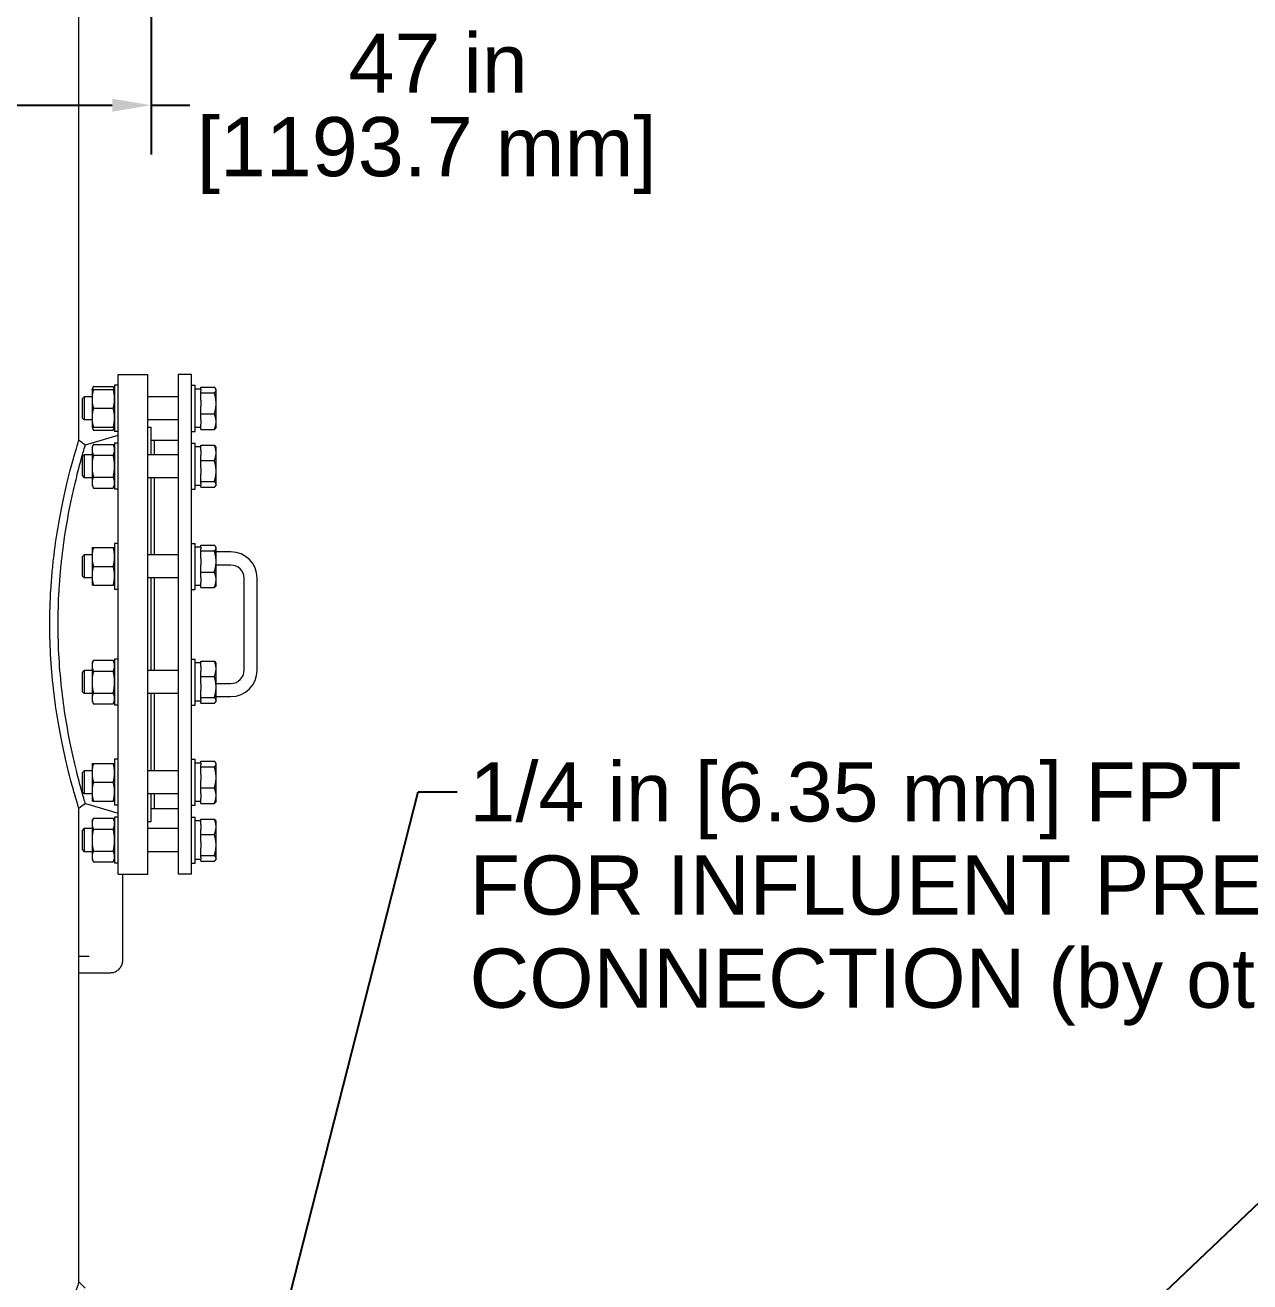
# Model space of a CAD drawing. Header units: inches. Extents: x 19 to 503, y 7 to 322.
# Drawn here: x 115.03 to 161.58, y 85.69 to 133.48 of the extents above; entities that cross this region are included whole.
import ezdxf

# ---------------------------------------------------------------- set-up
doc = ezdxf.new("R2010")
doc.units = ezdxf.units.IN
doc.header["$LTSCALE"] = 15
doc.header["$MEASUREMENT"] = 0
for name, color, linetype, lineweight in [('Dimension (ANSI)', 7, 'Continuous', 25), ('Symbol (ANSI)', 7, 'Continuous', 25), ('Visible (ANSI)', 7, 'Continuous', 50)]:
    doc.layers.add(name, color=color, linetype=linetype, lineweight=lineweight)
doc.styles.add('MEMCOR Medium', font='arial.ttf')
doc.dimstyles.new('Default (ANSI)', dxfattribs={"dimscale": 15, "dimtxt": 0.15, "dimasz": 0.098425, "dimexe": 0.125, "dimexo": 0.0625, "dimgap": 0.031496, "dimtad": 0, "dimtih": 1, "dimtoh": 1, "dimdec": 4, "dimrnd": 1e-08, "dimzin": 3, "dimdsep": 46, "dimlunit": 5, "dimtxsty": 'MEMCOR Medium', "dimcen": 0.09, "dimdle": 0.393701, "dimclrd": 256, "dimclre": 256, "dimclrt": 256, "dimadec": 0, "dimazin": 1, "dimtfac": 0.8, "dimtofl": 0, "dimtmove": 0, "dimatfit": 3, "dimfxl": 1, "dimfrac": 1, "dimtolj": 1, "dimtzin": 4, "dimlwd": -1, "dimlwe": -1, "dimarcsym": 0})
doc.dimstyles.new('Default (ANSI)$7', dxfattribs={"dimscale": 15, "dimtxt": 0.15, "dimasz": 0.098425, "dimexe": 0.125, "dimexo": 0.0625, "dimgap": 0.031496, "dimtad": 0, "dimtih": 1, "dimtoh": 1, "dimdec": 4, "dimrnd": 1e-08, "dimzin": 3, "dimdsep": 46, "dimlunit": 5, "dimtxsty": 'MEMCOR Medium', "dimcen": 0.09, "dimdle": 0.393701, "dimclrd": 256, "dimclre": 256, "dimclrt": 256, "dimadec": 0, "dimazin": 1, "dimtfac": 0.8, "dimtofl": 0, "dimtmove": 0, "dimatfit": 3, "dimfxl": 1, "dimfrac": 1, "dimtolj": 1, "dimtzin": 4, "dimlwd": -1, "dimlwe": -1, "dimarcsym": 0})

# ---------------------------------------------------------------- blocks, each defined once
blk = doc.blocks.new('*D20')
at = {"layer": 'Defpoints', "color": 0, "transparency": 16777216}
for p in [(72.82, 140.83), (119.816, 140.83), (119.816, 130.437)]:
    blk.add_point(p, dxfattribs=at)
at = {"layer": 'Dimension (ANSI)', "transparency": 16777216}
for p, q in [((72.82, 139.893), (72.82, 128.562)), ((119.816, 139.893), (119.816, 128.562)), ((74.297, 130.437), (118.339, 130.437)), ((119.816, 130.437), (121.292, 130.437))]:
    blk.add_line(p, q, dxfattribs=at)
for points in [[(74.297, 130.683), (74.297, 130.191), (72.82, 130.437)], [(118.339, 130.683), (118.339, 130.191), (119.816, 130.437)]]:
    blk.add_solid(points, dxfattribs=at)
at = {"layer": 'Dimension (ANSI)', "transparency": 16777216, "char_height": 2.25, "attachment_point": 5, "style": 'MEMCOR Medium'}
for s, insert in [('\\A1; 47 in', (130.291, 132.035)), ('\\A1;[1193.7 mm]', (130.291, 128.522))]:
    blk.add_mtext(s, dxfattribs=dict(at, insert=insert))

msp = doc.modelspace()

# ---------------------------------------------------------------- linework, layer by layer
at = {"layer": 'Visible (ANSI)', "linetype": 'Continuous', "lineweight": 18}
for p, q in [((117.06851, 117.703311), (117.06851, 134.454162)), ((118.568048, 101.200384), (118.568048, 120.200384)), ((118.568048, 120.200384), (119.693048, 120.200384)), ((119.693048, 101.200384), (119.693048, 120.200384)), ((120.848048, 120.200384), (120.848048, 101.200384)), ((121.348048, 120.200384), (120.848048, 120.200384)), ((121.348048, 101.200384), (121.348048, 120.200384)), ((117.568423, 119.629754), (117.62029, 119.740983)), ((117.568423, 119.629754), (117.568423, 119.270254)), ((117.62029, 119.740983), (118.375556, 119.740983)), ((117.62029, 119.629754), (118.375556, 119.629754)), ((118.427423, 119.629754), (118.375556, 119.740983)), ((118.427423, 119.785754), (118.427423, 118.035754)), ((118.568048, 119.785754), (118.427423, 119.785754)), ((121.348048, 119.785754), (121.488673, 119.785754)), ((121.488673, 118.035754), (121.488673, 119.785754)), ((121.707673, 119.640254), (121.488673, 119.640254)), ((121.707673, 119.637257), (121.707673, 119.712579)), ((121.707673, 119.712579), (122.221602, 119.712579)), ((121.707673, 119.637257), (121.707673, 119.572485)), ((121.707673, 119.497163), (121.707673, 119.572485)), ((121.707673, 119.216798), (121.707673, 119.497163)), ((121.707673, 119.497163), (122.221602, 119.497163)), ((122.285798, 119.629504), (122.271072, 119.655011)), ((122.285798, 119.604871), (122.285798, 119.629504)), ((122.285798, 119.09625), (122.285798, 119.604871)), ((117.207673, 119.282104), (117.273827, 119.348254)), ((117.207673, 118.539404), (117.207673, 119.282104)), ((117.273827, 119.348254), (117.273827, 118.473254)), ((117.568423, 119.348254), (117.273827, 119.348254)), ((117.568423, 119.270254), (117.568423, 118.551254)), ((120.848048, 119.348254), (119.693048, 119.348254)), ((121.707673, 119.216798), (121.707673, 118.975703)), ((122.285798, 118.402133), (122.285798, 119.09625)), ((117.207673, 118.539404), (117.273827, 118.473254)), ((117.568423, 118.551254), (117.568423, 118.191754)), ((117.62029, 118.910754), (118.375556, 118.910754)), ((121.707673, 118.695338), (121.707673, 118.975703)), ((121.707673, 118.490295), (121.707673, 118.695338)), ((121.707673, 118.695338), (122.221602, 118.695338)), ((117.568423, 118.473254), (117.273827, 118.473254)), ((117.568423, 118.191754), (117.62029, 118.080524)), ((117.62029, 118.191754), (118.375556, 118.191754)), ((117.62029, 118.080524), (118.375556, 118.080524)), ((118.427423, 118.191754), (118.375556, 118.080524)), ((118.568048, 118.035754), (118.427423, 118.035754)), ((120.848048, 118.473254), (119.693048, 118.473254)), ((119.693048, 118.200384), (119.818048, 118.200384)), ((119.818048, 117.148292), (119.818048, 118.200384)), ((121.348048, 118.035754), (121.488673, 118.035754)), ((121.707673, 118.181254), (121.488673, 118.181254)), ((121.707673, 118.490295), (121.707673, 118.313972)), ((121.707673, 118.108929), (121.707673, 118.313972)), ((121.707673, 118.108929), (122.221602, 118.108929)), ((122.285798, 118.192004), (122.271072, 118.166497)), ((122.285798, 118.192004), (122.285798, 118.402133)), ((117.31522, 117.519091), (118.568048, 117.890384)), ((118.427423, 117.585792), (118.427423, 115.835792)), ((118.568048, 117.585792), (118.427423, 117.585792)), ((119.818048, 117.700384), (119.948048, 117.700384)), ((119.948048, 117.148292), (119.948048, 117.700384)), ((119.948048, 117.148292), (119.948048, 117.700384)), ((119.948048, 117.700384), (120.848048, 117.700384)), ((121.348048, 117.585792), (121.488673, 117.585792)), ((121.488673, 115.835792), (121.488673, 117.585792)), ((117.207673, 117.082142), (117.273827, 117.148292)), ((117.207673, 116.339442), (117.207673, 117.082142)), ((117.273827, 117.148292), (117.273827, 116.273292)), ((117.568423, 117.148292), (117.273827, 117.148292)), ((117.568423, 117.429792), (117.62029, 117.541021)), ((117.568423, 117.429792), (117.568423, 117.333464)), ((117.568423, 117.333464), (117.568423, 116.710792)), ((117.62029, 117.541021), (118.375556, 117.541021)), ((117.62029, 117.125907), (118.375556, 117.125907)), ((118.427423, 117.429792), (118.375556, 117.541021)), ((120.848048, 117.148292), (119.693048, 117.148292)), ((121.707673, 117.440292), (121.488673, 117.440292)), ((121.707673, 117.306933), (121.707673, 117.512289)), ((121.707673, 117.512289), (122.221602, 117.512289)), ((121.707673, 117.306933), (121.707673, 117.130341)), ((121.707673, 116.924985), (121.707673, 117.130341)), ((122.285798, 117.429542), (122.271247, 117.454745)), ((122.285798, 117.218637), (122.285798, 117.429542)), ((122.285798, 116.524236), (122.285798, 117.218637)), ((117.568423, 116.710792), (117.568423, 116.08812)), ((121.707673, 116.644734), (121.707673, 116.924985)), ((121.707673, 116.924985), (122.221602, 116.924985)), ((121.707673, 116.644734), (121.707673, 116.403738)), ((117.207673, 116.339442), (117.273827, 116.273292)), ((117.568423, 116.273292), (117.273827, 116.273292)), ((117.62029, 116.295677), (118.375556, 116.295677)), ((120.848048, 116.273292), (119.693048, 116.273292)), ((119.818048, 113.337846), (119.818048, 116.273292)), ((119.948048, 113.337846), (119.948048, 116.273292)), ((119.948048, 113.337846), (119.948048, 116.273292)), ((121.707673, 116.123487), (121.707673, 116.403738)), ((121.707673, 116.048593), (121.707673, 116.123487)), ((121.707673, 116.123487), (122.221602, 116.123487)), ((122.285798, 116.016391), (122.285798, 116.524236)), ((117.568423, 116.08812), (117.568423, 115.991792)), ((117.568423, 115.991792), (117.62029, 115.880562)), ((117.62029, 115.880562), (118.375556, 115.880562)), ((118.427423, 115.991792), (118.375556, 115.880562)), ((118.568048, 115.835792), (118.427423, 115.835792)), ((121.348048, 115.835792), (121.488673, 115.835792)), ((121.707673, 115.981292), (121.488673, 115.981292)), ((121.707673, 116.048593), (121.707673, 115.984189)), ((121.707673, 115.909294), (121.707673, 115.984189)), ((121.707673, 115.909294), (122.221602, 115.909294)), ((122.285798, 115.992042), (122.271247, 115.966839)), ((122.285798, 115.992042), (122.285798, 116.016391)), ((118.427423, 113.775346), (118.427423, 112.025346)), ((118.568048, 113.775346), (118.427423, 113.775346)), ((121.348048, 113.775346), (121.488673, 113.775346)), ((121.488673, 112.025346), (121.488673, 113.775346)), ((117.207673, 113.271696), (117.273827, 113.337846)), ((117.207673, 112.528996), (117.207673, 113.271696)), ((117.273827, 113.337846), (117.273827, 112.462846)), ((117.568423, 113.337846), (117.273827, 113.337846)), ((117.568423, 113.619346), (117.568423, 113.259846)), ((117.568423, 113.259846), (117.568423, 112.540846)), ((117.62029, 113.619346), (118.375556, 113.619346)), ((120.848048, 113.337846), (119.693048, 113.337846)), ((121.707673, 113.629846), (121.488673, 113.629846)), ((121.707673, 113.626849), (121.707673, 113.702171)), ((121.707673, 113.702171), (122.221602, 113.702171)), ((121.707673, 113.626849), (121.707673, 113.562077)), ((121.707673, 113.486755), (121.707673, 113.562077)), ((121.707673, 113.20639), (121.707673, 113.486755)), ((121.707673, 113.486755), (122.221602, 113.486755)), ((122.285798, 113.619096), (122.271072, 113.644603)), ((122.285798, 113.594463), (122.285798, 113.619096)), ((122.285798, 113.085843), (122.285798, 113.594463)), ((122.848048, 113.450384), (122.285798, 113.450384)), ((117.62029, 112.900346), (118.375556, 112.900346)), ((121.707673, 113.20639), (121.707673, 112.965295)), ((121.707673, 112.68493), (121.707673, 112.965295)), ((122.285798, 112.391726), (122.285798, 113.085843)), ((122.848048, 112.950384), (122.285798, 112.950384)), ((117.207673, 112.528996), (117.273827, 112.462846)), ((117.568423, 112.462846), (117.273827, 112.462846)), ((117.568423, 112.540846), (117.568423, 112.181346)), ((120.848048, 112.462846), (119.693048, 112.462846)), ((119.818048, 108.937922), (119.818048, 112.462846)), ((119.948048, 108.937922), (119.948048, 112.462846)), ((119.948048, 108.937922), (119.948048, 112.462846)), ((121.707673, 112.479887), (121.707673, 112.68493)), ((121.707673, 112.68493), (122.221602, 112.68493)), ((121.707673, 112.479887), (121.707673, 112.303564)), ((121.707673, 112.098521), (121.707673, 112.303564)), ((122.285798, 112.181596), (122.285798, 112.391726)), ((123.348048, 108.950384), (123.348048, 112.450384)), ((123.848048, 108.950384), (123.848048, 112.450384)), ((117.62029, 112.181346), (118.375556, 112.181346)), ((118.568048, 112.025346), (118.427423, 112.025346)), ((121.348048, 112.025346), (121.488673, 112.025346)), ((121.707673, 112.170846), (121.488673, 112.170846)), ((121.707673, 112.098521), (122.221602, 112.098521)), ((122.285798, 112.181596), (122.271072, 112.156089)), ((117.568423, 109.219422), (117.62029, 109.330652)), ((117.568423, 109.219422), (117.568423, 109.123095)), ((117.568423, 109.123095), (117.568423, 108.500422)), ((117.62029, 109.330652), (118.375556, 109.330652)), ((118.427423, 109.219422), (118.375556, 109.330652)), ((118.427423, 109.375422), (118.427423, 107.625422)), ((118.568048, 109.375422), (118.427423, 109.375422)), ((121.348048, 109.375422), (121.488673, 109.375422)), ((121.488673, 107.625422), (121.488673, 109.375422)), ((121.707673, 109.229922), (121.488673, 109.229922)), ((121.707673, 109.096564), (121.707673, 109.30192)), ((121.707673, 109.30192), (122.221602, 109.30192)), ((121.707673, 109.096564), (121.707673, 108.919971)), ((122.285798, 109.219172), (122.271247, 109.244375)), ((122.285798, 109.008268), (122.285798, 109.219172)), ((122.285798, 108.313867), (122.285798, 109.008268)), ((117.207673, 108.871772), (117.273827, 108.937922)), ((117.207673, 108.129072), (117.207673, 108.871772)), ((117.273827, 108.937922), (117.273827, 108.062922)), ((117.568423, 108.937922), (117.273827, 108.937922)), ((117.568423, 108.500422), (117.568423, 107.87775)), ((117.62029, 108.915537), (118.375556, 108.915537)), ((120.848048, 108.937922), (119.693048, 108.937922)), ((121.707673, 108.714615), (121.707673, 108.919971)), ((121.707673, 108.434365), (121.707673, 108.714615)), ((121.707673, 108.714615), (122.221602, 108.714615)), ((117.207673, 108.129072), (117.273827, 108.062922)), ((117.568423, 108.062922), (117.273827, 108.062922)), ((117.62029, 108.085307), (118.375556, 108.085307)), ((120.848048, 108.062922), (119.693048, 108.062922)), ((119.818048, 105.127477), (119.818048, 108.062922)), ((119.948048, 105.127477), (119.948048, 108.062922)), ((119.948048, 105.127477), (119.948048, 108.062922)), ((121.707673, 108.434365), (121.707673, 108.193368)), ((121.707673, 107.913118), (121.707673, 108.193368)), ((122.285798, 108.450384), (122.848048, 108.450384)), ((122.285798, 107.806021), (122.285798, 108.313867)), ((117.568423, 107.87775), (117.568423, 107.781422)), ((117.568423, 107.781422), (117.62029, 107.670193)), ((117.62029, 107.670193), (118.375556, 107.670193)), ((118.427423, 107.781422), (118.375556, 107.670193)), ((118.568048, 107.625422), (118.427423, 107.625422)), ((121.348048, 107.625422), (121.488673, 107.625422)), ((121.707673, 107.770922), (121.488673, 107.770922)), ((121.707673, 107.838224), (121.707673, 107.913118)), ((121.707673, 107.913118), (122.221602, 107.913118)), ((121.707673, 107.838224), (121.707673, 107.773819)), ((121.707673, 107.698925), (121.707673, 107.773819)), ((121.707673, 107.698925), (122.221602, 107.698925)), ((122.285798, 107.781672), (122.271247, 107.756469)), ((122.285798, 107.950384), (122.848048, 107.950384)), ((122.285798, 107.781672), (122.285798, 107.806021)), ((117.568423, 105.408977), (117.568423, 105.049477)), ((117.62029, 105.408977), (118.375556, 105.408977)), ((118.427423, 105.564977), (118.427423, 103.814977)), ((118.568048, 105.564977), (118.427423, 105.564977)), ((121.348048, 105.564977), (121.488673, 105.564977)), ((121.488673, 103.814977), (121.488673, 105.564977)), ((121.707673, 105.419477), (121.488673, 105.419477)), ((121.707673, 105.41648), (121.707673, 105.491802)), ((121.707673, 105.491802), (122.221602, 105.491802)), ((121.707673, 105.41648), (121.707673, 105.351708)), ((121.707673, 105.276386), (121.707673, 105.351708)), ((121.707673, 104.996021), (121.707673, 105.276386)), ((121.707673, 105.276386), (122.221602, 105.276386)), ((122.285798, 105.408727), (122.271072, 105.434234)), ((122.285798, 105.384094), (122.285798, 105.408727)), ((122.285798, 104.875473), (122.285798, 105.384094)), ((117.207673, 105.061327), (117.273827, 105.127477)), ((117.207673, 104.318627), (117.207673, 105.061327)), ((117.273827, 105.127477), (117.273827, 104.252477)), ((117.568423, 105.127477), (117.273827, 105.127477)), ((117.568423, 105.049477), (117.568423, 104.330477)), ((117.62029, 104.689977), (118.375556, 104.689977)), ((120.848048, 105.127477), (119.693048, 105.127477)), ((121.707673, 104.996021), (121.707673, 104.754926)), ((121.707673, 104.474561), (121.707673, 104.754926)), ((122.285798, 104.181356), (122.285798, 104.875473)), ((117.207673, 104.318627), (117.273827, 104.252477)), ((117.568423, 104.252477), (117.273827, 104.252477)), ((117.568423, 104.330477), (117.568423, 103.970977)), ((120.848048, 104.252477), (119.693048, 104.252477)), ((119.818048, 103.200384), (119.818048, 104.252477)), ((119.948048, 103.700384), (119.948048, 104.252477)), ((119.948048, 103.700384), (119.948048, 104.252477)), ((121.707673, 104.269518), (121.707673, 104.474561)), ((121.707673, 104.474561), (122.221602, 104.474561)), ((121.707673, 104.269518), (121.707673, 104.093194)), ((122.285798, 103.971227), (122.285798, 104.181356)), ((117.31522, 103.881677), (118.568048, 103.510384)), ((117.62029, 103.970977), (118.375556, 103.970977)), ((118.568048, 103.814977), (118.427423, 103.814977)), ((119.818048, 103.700384), (119.948048, 103.700384)), ((119.948048, 103.700384), (120.848048, 103.700384)), ((121.348048, 103.814977), (121.488673, 103.814977)), ((121.707673, 103.960477), (121.488673, 103.960477)), ((121.707673, 103.888151), (121.707673, 104.093194)), ((121.707673, 103.888151), (122.221602, 103.888151)), ((122.285798, 103.971227), (122.271072, 103.945719)), ((117.06851, 85.694343), (117.06851, 103.697457)), ((117.568423, 103.209015), (117.62029, 103.320244)), ((117.62029, 103.320244), (118.375556, 103.320244)), ((118.427423, 103.209015), (118.375556, 103.320244)), ((118.427423, 103.365015), (118.427423, 101.615015)), ((118.568048, 103.365015), (118.427423, 103.365015)), ((121.348048, 103.365015), (121.488673, 103.365015)), ((121.488673, 101.615015), (121.488673, 103.365015)), ((121.707673, 103.086156), (121.707673, 103.291512)), ((121.707673, 103.291512), (122.221602, 103.291512)), ((122.285798, 103.208765), (122.271247, 103.233968)), ((117.207673, 102.861365), (117.273827, 102.927515)), ((117.207673, 102.118665), (117.207673, 102.861365)), ((117.273827, 102.927515), (117.273827, 102.052515)), ((117.568423, 102.927515), (117.273827, 102.927515)), ((117.568423, 103.209015), (117.568423, 103.112687)), ((117.568423, 103.112687), (117.568423, 102.490015)), ((117.62029, 102.905129), (118.375556, 102.905129)), ((119.693048, 103.200384), (119.818048, 103.200384)), ((120.848048, 102.927515), (119.693048, 102.927515)), ((121.707673, 103.219515), (121.643925, 103.219515)), ((121.707673, 103.086156), (121.707673, 102.909564)), ((121.707673, 102.704208), (121.707673, 102.909564)), ((122.285798, 102.99786), (122.285798, 103.208765)), ((122.285798, 102.303459), (122.285798, 102.99786)), ((117.568423, 102.490015), (117.568423, 101.867342)), ((121.707673, 102.423957), (121.707673, 102.704208)), ((121.707673, 102.704208), (122.221602, 102.704208)), ((121.707673, 102.423957), (121.707673, 102.182961)), ((122.285798, 101.795614), (122.285798, 102.303459)), ((117.207673, 102.118665), (117.273827, 102.052515)), ((117.568423, 102.052515), (117.273827, 102.052515)), ((117.568423, 101.867342), (117.568423, 101.771015)), ((117.62029, 102.0749), (118.375556, 102.0749)), ((120.848048, 102.052515), (119.693048, 102.052515)), ((121.707673, 101.90271), (121.707673, 102.182961)), ((121.707673, 101.827816), (121.707673, 101.90271)), ((121.707673, 101.90271), (122.221602, 101.90271)), ((121.707673, 101.827816), (121.707673, 101.763412)), ((122.285798, 101.771265), (122.285798, 101.795614)), ((117.568423, 101.771015), (117.62029, 101.659785)), ((117.62029, 101.659785), (118.375556, 101.659785)), ((118.427423, 101.771015), (118.375556, 101.659785)), ((118.568048, 101.615015), (118.427423, 101.615015)), ((121.348048, 101.615015), (121.488673, 101.615015)), ((121.707673, 101.760515), (121.488673, 101.760515)), ((121.707673, 101.688517), (121.707673, 101.763412)), ((121.707673, 101.688517), (122.221602, 101.688517)), ((122.285798, 101.771265), (122.271247, 101.746062)), ((118.568048, 101.200384), (119.693048, 101.200384)), ((118.741193, 97.950384), (118.741193, 101.200384)), ((121.348048, 101.200384), (120.848048, 101.200384)), ((117.06851, 98.075384), (117.466674, 98.075384)), ((117.06851, 97.450384), (118.149687, 97.450384)), ((118.149687, 97.450384), (118.274687, 97.450384))]:
    msp.add_line(p, q, dxfattribs=at)
for centre, radius, start, end in [((122.848048, 112.450384), 1, 0, 90), ((122.848048, 112.450384), 0.5, 0, 90), ((122.848048, 108.950384), 1, 270, 0), ((122.848048, 108.950384), 0.5, 270, 0)]:
    msp.add_arc(centre, radius, start, end, dxfattribs=at)
msp.add_ellipse((121.643925, 102.490015), major_axis=(-4.1372, 0), ratio=0.176326981, start_param=4.71238898, end_param=4.749923496, dxfattribs=at)
for points, weights in [([(117.568423, 119.629754), (117.568423, 119.629754), (117.62029, 119.629754)], [1, 1.0379548493, 1]), ([(117.62029, 119.629754), (117.568423, 119.437098), (117.568423, 119.270254)], [1, 1.0379548493, 1]), ([(117.62029, 119.740983), (117.592943, 119.682336), (117.58025, 119.629754)], [1, 1.01965956375, 1.01895290532]), ([(118.415596, 119.629754), (118.402904, 119.682336), (118.375556, 119.740983)], [1.01895290532, 1.01965956375, 1]), ([(118.427423, 119.270254), (118.427423, 119.437098), (118.375556, 119.629754)], [1, 1.0379548493, 1]), ([(118.375556, 119.629754), (118.427423, 119.629754), (118.427423, 119.629754)], [1, 1.0379548493, 1]), ([(122.285798, 119.604871), (122.285798, 119.654858), (122.221602, 119.712579)], [1, 1.04314139574, 1.01001874936]), ([(122.221602, 119.497163), (122.285798, 119.554883), (122.285798, 119.604871)], [1.01001874936, 1.04314139574, 1]), ([(122.285798, 119.09625), (122.285798, 119.282314), (122.221602, 119.497163)], [1, 1.04314139574, 1.01001874936]), ([(117.568423, 119.270254), (117.568423, 119.103409), (117.62029, 118.910754)], [1, 1.0379548493, 1]), ([(118.375556, 118.910754), (118.427423, 119.103409), (118.427423, 119.270254)], [1, 1.0379548493, 1]), ([(122.221602, 118.695338), (122.285798, 118.910186), (122.285798, 119.09625)], [1.01001874936, 1.04314139574, 1]), ([(117.62029, 118.910754), (117.568423, 118.718098), (117.568423, 118.551254)], [1, 1.0379548493, 1]), ([(117.568423, 118.551254), (117.568423, 118.384409), (117.62029, 118.191754)], [1, 1.0379548493, 1]), ([(118.427423, 118.551254), (118.427423, 118.718098), (118.375556, 118.910754)], [1, 1.0379548493, 1]), ([(118.375556, 118.191754), (118.427423, 118.384409), (118.427423, 118.551254)], [1, 1.0379548493, 1]), ([(122.285798, 118.402133), (122.285798, 118.53821), (122.221602, 118.695338)], [1, 1.04314139574, 1.01001874936]), ([(117.62029, 118.191754), (117.568423, 118.191754), (117.568423, 118.191754)], [1, 1.0379548493, 1]), ([(117.58025, 118.191754), (117.592943, 118.139172), (117.62029, 118.080524)], [1.01895290532, 1.01965956375, 1]), ([(118.375556, 118.080524), (118.402904, 118.139172), (118.415596, 118.191754)], [1, 1.01965956375, 1.01895290532]), ([(118.427423, 118.191754), (118.427423, 118.191754), (118.375556, 118.191754)], [1, 1.0379548493, 1]), ([(122.221602, 118.108929), (122.285798, 118.266057), (122.285798, 118.402133)], [1.01001874936, 1.04314139574, 1]), ([(122.271072, 118.166497), (122.255358, 118.139279), (122.221602, 118.108929)], [1.02387326357, 1.02716867848, 1.01001874936]), ([(117.62029, 117.541021), (117.568423, 117.429792), (117.568423, 117.333464)], [1, 1.0379548493, 1]), ([(117.568423, 117.333464), (117.568423, 117.237136), (117.62029, 117.125907)], [1, 1.0379548493, 1]), ([(117.62029, 117.125907), (117.568423, 116.903447), (117.568423, 116.710792)], [1, 1.0379548493, 1]), ([(118.427423, 117.333464), (118.427423, 117.429792), (118.375556, 117.541021)], [1, 1.0379548493, 1]), ([(118.375556, 117.125907), (118.427423, 117.237136), (118.427423, 117.333464)], [1, 1.0379548493, 1]), ([(118.427423, 116.710792), (118.427423, 116.903447), (118.375556, 117.125907)], [1, 1.0379548493, 1]), ([(122.285798, 117.218637), (122.285798, 117.354921), (122.221602, 117.512289)], [1, 1.04314139574, 1.01001874936]), ([(122.221602, 117.512289), (122.255543, 117.481945), (122.271247, 117.454745)], [1.01001874936, 1.02726447657, 1.0238358098]), ([(122.221602, 116.924985), (122.285798, 117.082353), (122.285798, 117.218637)], [1.01001874936, 1.04314139574, 1]), ([(117.568423, 116.710792), (117.568423, 116.518136), (117.62029, 116.295677)], [1, 1.0379548493, 1]), ([(118.375556, 116.295677), (118.427423, 116.518136), (118.427423, 116.710792)], [1, 1.0379548493, 1]), ([(122.285798, 116.524236), (122.285798, 116.710224), (122.221602, 116.924985)], [1, 1.04314139574, 1.01001874936]), ([(117.62029, 116.295677), (117.568423, 116.184447), (117.568423, 116.08812)], [1, 1.0379548493, 1]), ([(118.427423, 116.08812), (118.427423, 116.184447), (118.375556, 116.295677)], [1, 1.0379548493, 1]), ([(122.221602, 116.123487), (122.285798, 116.338248), (122.285798, 116.524236)], [1.01001874936, 1.04314139574, 1]), ([(122.285798, 116.016391), (122.285798, 116.066095), (122.221602, 116.123487)], [1, 1.04314139574, 1.01001874936]), ([(117.568423, 116.08812), (117.568423, 115.991792), (117.62029, 115.880562)], [1, 1.0379548493, 1]), ([(118.375556, 115.880562), (118.427423, 115.991792), (118.427423, 116.08812)], [1, 1.0379548493, 1]), ([(122.221602, 115.909294), (122.285798, 115.966687), (122.285798, 116.016391)], [1.01001874936, 1.04314139574, 1]), ([(117.568423, 113.619346), (117.568423, 113.619346), (117.62029, 113.619346)], [1, 1.0379548493, 1]), ([(117.62029, 113.619346), (117.568423, 113.426691), (117.568423, 113.259846)], [1, 1.0379548493, 1]), ([(117.568423, 113.259846), (117.568423, 113.093002), (117.62029, 112.900346)], [1, 1.0379548493, 1]), ([(118.427423, 113.259846), (118.427423, 113.426691), (118.375556, 113.619346)], [1, 1.0379548493, 1]), ([(118.375556, 113.619346), (118.427423, 113.619346), (118.427423, 113.619346)], [1, 1.0379548493, 1]), ([(118.375556, 112.900346), (118.427423, 113.093002), (118.427423, 113.259846)], [1, 1.0379548493, 1]), ([(122.285798, 113.594463), (122.285798, 113.644451), (122.221602, 113.702171)], [1, 1.04314139574, 1.01001874936]), ([(122.221602, 113.486755), (122.285798, 113.544476), (122.285798, 113.594463)], [1.01001874936, 1.04314139574, 1]), ([(122.285798, 113.085843), (122.285798, 113.271907), (122.221602, 113.486755)], [1, 1.04314139574, 1.01001874936]), ([(117.62029, 112.900346), (117.568423, 112.707691), (117.568423, 112.540846)], [1, 1.0379548493, 1]), ([(118.427423, 112.540846), (118.427423, 112.707691), (118.375556, 112.900346)], [1, 1.0379548493, 1]), ([(122.221602, 112.68493), (122.285798, 112.899779), (122.285798, 113.085843)], [1.01001874936, 1.04314139574, 1]), ([(117.568423, 112.540846), (117.568423, 112.374002), (117.62029, 112.181346)], [1, 1.0379548493, 1]), ([(118.375556, 112.181346), (118.427423, 112.374002), (118.427423, 112.540846)], [1, 1.0379548493, 1]), ([(122.285798, 112.391726), (122.285798, 112.527802), (122.221602, 112.68493)], [1, 1.04314139574, 1.01001874936]), ([(122.221602, 112.098521), (122.285798, 112.255649), (122.285798, 112.391726)], [1.01001874936, 1.04314139574, 1]), ([(117.62029, 112.181346), (117.568423, 112.181346), (117.568423, 112.181346)], [1, 1.0379548493, 1]), ([(118.427423, 112.181346), (118.427423, 112.181346), (118.375556, 112.181346)], [1, 1.0379548493, 1]), ([(122.271072, 112.156089), (122.255358, 112.128872), (122.221602, 112.098521)], [1.02387326357, 1.02716867848, 1.01001874936]), ([(117.62029, 109.330652), (117.568423, 109.219422), (117.568423, 109.123095)], [1, 1.0379548493, 1]), ([(117.568423, 109.123095), (117.568423, 109.026767), (117.62029, 108.915537)], [1, 1.0379548493, 1]), ([(118.427423, 109.123095), (118.427423, 109.219422), (118.375556, 109.330652)], [1, 1.0379548493, 1]), ([(118.375556, 108.915537), (118.427423, 109.026767), (118.427423, 109.123095)], [1, 1.0379548493, 1]), ([(122.285798, 109.008268), (122.285798, 109.144552), (122.221602, 109.30192)], [1, 1.04314139574, 1.01001874936]), ([(122.221602, 109.30192), (122.255543, 109.271576), (122.271247, 109.244375)], [1.01001874936, 1.02726447657, 1.0238358098]), ([(122.221602, 108.714615), (122.285798, 108.871983), (122.285798, 109.008268)], [1.01001874936, 1.04314139574, 1]), ([(117.62029, 108.915537), (117.568423, 108.693078), (117.568423, 108.500422)], [1, 1.0379548493, 1]), ([(117.568423, 108.500422), (117.568423, 108.307767), (117.62029, 108.085307)], [1, 1.0379548493, 1]), ([(118.427423, 108.500422), (118.427423, 108.693078), (118.375556, 108.915537)], [1, 1.0379548493, 1]), ([(118.375556, 108.085307), (118.427423, 108.307767), (118.427423, 108.500422)], [1, 1.0379548493, 1]), ([(122.285798, 108.313867), (122.285798, 108.499855), (122.221602, 108.714615)], [1, 1.04314139574, 1.01001874936]), ([(117.62029, 108.085307), (117.568423, 107.974078), (117.568423, 107.87775)], [1, 1.0379548493, 1]), ([(118.427423, 107.87775), (118.427423, 107.974078), (118.375556, 108.085307)], [1, 1.0379548493, 1]), ([(122.221602, 107.913118), (122.285798, 108.127879), (122.285798, 108.313867)], [1.01001874936, 1.04314139574, 1]), ([(117.568423, 107.87775), (117.568423, 107.781422), (117.62029, 107.670193)], [1, 1.0379548493, 1]), ([(118.375556, 107.670193), (118.427423, 107.781422), (118.427423, 107.87775)], [1, 1.0379548493, 1]), ([(122.285798, 107.806021), (122.285798, 107.855725), (122.221602, 107.913118)], [1, 1.04314139574, 1.01001874936]), ([(122.221602, 107.698925), (122.285798, 107.756318), (122.285798, 107.806021)], [1.01001874936, 1.04314139574, 1]), ([(117.568423, 105.408977), (117.568423, 105.408977), (117.62029, 105.408977)], [1, 1.0379548493, 1]), ([(117.62029, 105.408977), (117.568423, 105.216321), (117.568423, 105.049477)], [1, 1.0379548493, 1]), ([(118.427423, 105.049477), (118.427423, 105.216321), (118.375556, 105.408977)], [1, 1.0379548493, 1]), ([(118.375556, 105.408977), (118.427423, 105.408977), (118.427423, 105.408977)], [1, 1.0379548493, 1]), ([(122.285798, 105.384094), (122.285798, 105.434081), (122.221602, 105.491802)], [1, 1.04314139574, 1.01001874936]), ([(122.221602, 105.276386), (122.285798, 105.334106), (122.285798, 105.384094)], [1.01001874936, 1.04314139574, 1]), ([(122.285798, 104.875473), (122.285798, 105.061537), (122.221602, 105.276386)], [1, 1.04314139574, 1.01001874936]), ([(117.568423, 105.049477), (117.568423, 104.882632), (117.62029, 104.689977)], [1, 1.0379548493, 1]), ([(117.62029, 104.689977), (117.568423, 104.497321), (117.568423, 104.330477)], [1, 1.0379548493, 1]), ([(118.375556, 104.689977), (118.427423, 104.882632), (118.427423, 105.049477)], [1, 1.0379548493, 1]), ([(118.427423, 104.330477), (118.427423, 104.497321), (118.375556, 104.689977)], [1, 1.0379548493, 1]), ([(122.221602, 104.474561), (122.285798, 104.689409), (122.285798, 104.875473)], [1.01001874936, 1.04314139574, 1]), ([(117.568423, 104.330477), (117.568423, 104.163632), (117.62029, 103.970977)], [1, 1.0379548493, 1]), ([(118.375556, 103.970977), (118.427423, 104.163632), (118.427423, 104.330477)], [1, 1.0379548493, 1]), ([(122.285798, 104.181356), (122.285798, 104.317433), (122.221602, 104.474561)], [1, 1.04314139574, 1.01001874936]), ([(122.221602, 103.888151), (122.285798, 104.045279), (122.285798, 104.181356)], [1.01001874936, 1.04314139574, 1]), ([(117.62029, 103.970977), (117.568423, 103.970977), (117.568423, 103.970977)], [1, 1.0379548493, 1]), ([(118.427423, 103.970977), (118.427423, 103.970977), (118.375556, 103.970977)], [1, 1.0379548493, 1]), ([(122.271072, 103.945719), (122.255358, 103.918502), (122.221602, 103.888151)], [1.02387326357, 1.02716867848, 1.01001874936]), ([(117.62029, 103.320244), (117.568423, 103.209015), (117.568423, 103.112687)], [1, 1.0379548493, 1]), ([(118.427423, 103.112687), (118.427423, 103.209015), (118.375556, 103.320244)], [1, 1.0379548493, 1]), ([(122.221602, 103.291512), (122.255543, 103.261168), (122.271247, 103.233968)], [1.01001874936, 1.02726447657, 1.0238358098]), ([(122.285798, 102.99786), (122.285798, 103.134144), (122.221602, 103.291512)], [1, 1.04314139574, 1.01001874936]), ([(117.568423, 103.112687), (117.568423, 103.016359), (117.62029, 102.905129)], [1, 1.0379548493, 1]), ([(117.62029, 102.905129), (117.568423, 102.68267), (117.568423, 102.490015)], [1, 1.0379548493, 1]), ([(118.375556, 102.905129), (118.427423, 103.016359), (118.427423, 103.112687)], [1, 1.0379548493, 1]), ([(118.427423, 102.490015), (118.427423, 102.68267), (118.375556, 102.905129)], [1, 1.0379548493, 1]), ([(122.221602, 102.704208), (122.285798, 102.861575), (122.285798, 102.99786)], [1.01001874936, 1.04314139574, 1]), ([(117.568423, 102.490015), (117.568423, 102.297359), (117.62029, 102.0749)], [1, 1.0379548493, 1]), ([(118.375556, 102.0749), (118.427423, 102.297359), (118.427423, 102.490015)], [1, 1.0379548493, 1]), ([(122.285798, 102.303459), (122.285798, 102.489447), (122.221602, 102.704208)], [1, 1.04314139574, 1.01001874936]), ([(122.221602, 101.90271), (122.285798, 102.117471), (122.285798, 102.303459)], [1.01001874936, 1.04314139574, 1]), ([(117.62029, 102.0749), (117.568423, 101.96367), (117.568423, 101.867342)], [1, 1.0379548493, 1]), ([(117.568423, 101.867342), (117.568423, 101.771015), (117.62029, 101.659785)], [1, 1.0379548493, 1]), ([(118.427423, 101.867342), (118.427423, 101.96367), (118.375556, 102.0749)], [1, 1.0379548493, 1]), ([(118.375556, 101.659785), (118.427423, 101.771015), (118.427423, 101.867342)], [1, 1.0379548493, 1]), ([(122.285798, 101.795614), (122.285798, 101.845317), (122.221602, 101.90271)], [1, 1.04314139574, 1.01001874936]), ([(122.221602, 101.688517), (122.285798, 101.74591), (122.285798, 101.795614)], [1.01001874936, 1.04314139574, 1])]:
    msp.add_rational_spline(points, weights, degree=2, dxfattribs=at)
for points, knots in [([(116.059431, 112.720888), (116.078548, 112.92591), (116.100251, 113.128788), (116.175408, 113.752312), (116.236981, 114.160327), (116.369263, 114.918186), (116.439846, 115.268022), (116.577526, 115.894908), (116.649576, 116.19328), (116.785395, 116.722721), (116.849029, 116.953822), (116.955232, 117.327254), (116.997803, 117.469911), (117.054465, 117.657968), (117.06851, 117.703311), (117.06851, 117.703311)], [5.018252277, 5.018252277, 5.018252277, 5.018252277, 6.556417672, 6.556417672, 9.834626507, 9.834626507, 13.112835343, 13.112835343, 16.428679379, 16.428679379, 19.744523414, 19.744523414, 23.06036745, 23.06036745, 26.376211485, 26.376211485, 26.376211485, 26.376211485]), ([(116.366514, 112.649556), (116.384859, 112.855909), (116.405805, 113.060086), (116.477051, 113.673863), (116.534837, 114.071387), (116.659015, 114.809672), (116.725287, 115.150424), (116.854541, 115.76076), (116.922164, 116.051089), (117.049629, 116.566103), (117.109343, 116.790817), (117.208988, 117.153818), (117.24892, 117.292421), (117.302057, 117.475084), (117.31522, 117.519091), (117.31522, 117.519091)], [4.840429749, 4.840429749, 4.840429749, 4.840429749, 6.3873398, 6.3873398, 9.581009701, 9.581009701, 12.774679601, 12.774679601, 16.003572271, 16.003572271, 19.232464942, 19.232464942, 22.461357612, 22.461357612, 25.690250283, 25.690250283, 25.690250283, 25.690250283]), ([(115.965266, 110.700384), (115.965266, 111.130595), (115.97845, 111.575644), (116.019733, 112.254136), (116.037919, 112.488888), (116.059431, 112.720888)], [105.50484594, 105.50484594, 105.50484594, 105.50484594, 108.783054776, 108.783054776, 110.523098217, 110.523098217, 110.523098217, 110.523098217]), ([(116.279926, 110.700384), (116.279926, 111.119501), (116.292286, 111.553101), (116.33062, 112.207614), (116.347089, 112.42982), (116.366514, 112.649556)], [102.761001132, 102.761001132, 102.761001132, 102.761001132, 105.954671032, 105.954671032, 107.601430881, 107.601430881, 107.601430881, 107.601430881]), ([(117.06851, 103.697457), (117.06851, 103.697457), (117.054465, 103.7428), (116.997803, 103.930857), (116.955232, 104.073515), (116.849029, 104.446946), (116.785395, 104.678047), (116.649576, 105.207489), (116.577526, 105.50586), (116.439846, 106.132746), (116.369263, 106.482582), (116.236981, 107.240441), (116.175408, 107.648456), (116.073098, 108.497246), (116.032387, 108.938665), (115.97845, 109.825124), (115.965266, 110.270173), (115.965266, 110.700384)], [79.128634455, 79.128634455, 79.128634455, 79.128634455, 82.44447849, 82.44447849, 85.760322526, 85.760322526, 89.076166561, 89.076166561, 92.392010597, 92.392010597, 95.670219432, 95.670219432, 98.948428268, 98.948428268, 102.226637104, 102.226637104, 105.50484594, 105.50484594, 105.50484594, 105.50484594]), ([(117.31522, 103.881677), (117.31522, 103.881677), (117.302057, 103.925684), (117.24892, 104.108347), (117.208988, 104.24695), (117.109343, 104.609951), (117.049629, 104.834666), (116.922164, 105.34968), (116.854541, 105.640008), (116.725287, 106.250344), (116.659015, 106.591097), (116.534837, 107.329381), (116.477051, 107.726906), (116.381056, 108.553894), (116.342871, 108.983985), (116.292286, 109.847667), (116.279926, 110.281267), (116.279926, 110.700384)], [77.070750849, 77.070750849, 77.070750849, 77.070750849, 80.299643519, 80.299643519, 83.52853619, 83.52853619, 86.75742886, 86.75742886, 89.986321531, 89.986321531, 93.179991431, 93.179991431, 96.373661331, 96.373661331, 99.567331232, 99.567331232, 102.761001132, 102.761001132, 102.761001132, 102.761001132]), ([(118.274687, 97.450384), (118.322761, 97.450384), (118.370787, 97.458441), (118.462076, 97.489379), (118.505155, 97.512529), (118.583618, 97.571585), (118.618421, 97.608105), (118.675673, 97.689265), (118.697984, 97.734012), (118.729256, 97.827281), (118.73824, 97.875822), (118.740988, 97.933206), (118.741193, 97.941795), (118.741193, 97.950384)], [1.570796327, 1.570796327, 1.570796327, 1.570796327, 1.85628195, 1.85628195, 2.148446526, 2.148446526, 2.458040774, 2.458040774, 2.77220004, 2.77220004, 3.086359305, 3.086359305, 3.141592654, 3.141592654, 3.141592654, 3.141592654]), ([(117.06851, 85.694343), (117.06851, 85.694343), (117.053978, 85.65162), (116.994755, 85.472911), (116.950102, 85.336973), (116.837753, 84.978993), (116.770052, 84.756667), (116.624242, 84.244352), (116.546264, 83.954326), (116.39483, 83.337244), (116.315933, 82.988521), (116.166802, 82.228239), (116.09672, 81.816679), (115.979524, 80.956274), (115.932443, 80.506676), (115.869813, 79.600224), (115.854328, 79.143355), (115.854328, 78.700384)], [80.990906406, 80.990906406, 80.990906406, 80.990906406, 84.36470716, 84.36470716, 87.738507914, 87.738507914, 91.112308668, 91.112308668, 94.486109422, 94.486109422, 97.861550868, 97.861550868, 101.236992315, 101.236992315, 104.612433761, 104.612433761, 107.987875207, 107.987875207, 107.987875207, 107.987875207])]:
    msp.add_open_spline(points, degree=3, knots=knots, dxfattribs=at)
for points in [[(117.06851, 117.703311), (117.15074, 117.641897), (117.232989, 117.580506), (117.31522, 117.519091)], [(117.31522, 103.881677), (117.232989, 103.820262), (117.15074, 103.758872), (117.06851, 103.697457)], [(117.06851, 85.694343), (117.149908, 85.613016), (117.23133, 85.531711), (117.312728, 85.450384)]]:
    msp.add_open_spline(points, degree=3, dxfattribs=at)

# ---------------------------------------------------------------- texts
at = {"layer": 'Symbol (ANSI)', "insert": (131.919957, 105.450391), "char_height": 2.25000007, "width": 54.15434912, "attachment_point": 1, "line_spacing_factor": 0.944221, "style": 'MEMCOR Medium'}
msp.add_mtext('\\fArial|b0|i0;1/4 in [6.35 mm] FPT (FARSIDE) \\P\\fArial|b0|i0;FOR INFLUENT PRESSURE GAUGE \\P\\fArial|b0|i0;CONNECTION (by others)', dxfattribs=at)

# ---------------------------------------------------------------- dimensions: what is measured, and where the dimension line sits
at = {"layer": 'Dimension (ANSI)'}
dim = msp.add_linear_dim(base=(119.815846, 130.436683), p1=(72.820251, 140.830384), p2=(119.815846, 140.830384), angle=180, text=' <> in\\X[1193.7 mm]', dimstyle='Default (ANSI)', override={"dimgap": 0.031496, "dimtih": 0, "dimtoh": 0, "dimdec": 4, "dimpost": '', "dimtol": 0, "dimlim": 0, "dimtp": 0, "dimtm": 0, "dimtdec": 2, "dimatfit": 2}, dxfattribs=at)
dim.commit()
dim.dimension.update_dxf_attribs({"geometry": '*D20', "text_midpoint": (130.291183, 130.436683), "dimtype": 160})

# ---------------------------------------------------------------- leaders
at = {"layer": 'Symbol (ANSI)', "annotation_type": 0, "has_hookline": 1, "hookline_direction": 0}
for points, override, text_width in [([(123.535175, 79.060492), (129.971138, 104.325391), (131.447516, 104.325391)], {"dimasz": 0.098425, "dimtad": 0, "dimldrblk": 'Dot'}, 52.841237), ([(153.286298, 80.498356), (162.486276, 89.23799), (163.962654, 89.23799)], {"dimtad": 0}, 41.316509)]:
    msp.add_leader(points, dimstyle='Default (ANSI)$7', override=override, dxfattribs=dict(at, text_width=text_width))

doc.saveas('drawing.dxf')
